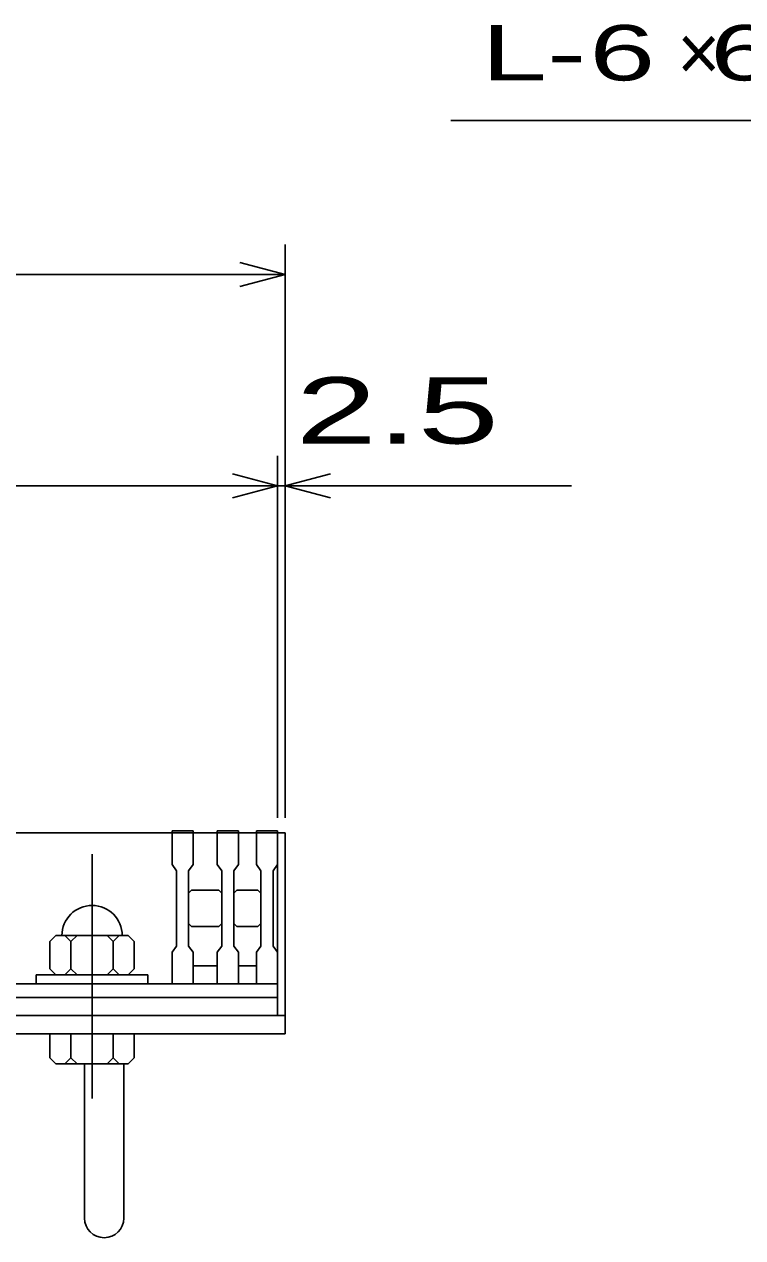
# Model space of a CAD drawing. Units: millimetres, scale not verified. Extents: x -1820 to 1731, y -1282 to 1054.
# Drawn here: x -431.5 to -193.2, y -751.1 to -349.1 of the extents above; entities that cross this region are included whole.
import ezdxf
from ezdxf.enums import TextEntityAlignment as Align

# ---------------------------------------------------------------- set-up
doc = ezdxf.new("R2010")
doc.units = ezdxf.units.MM
doc.header["$LTSCALE"] = 10
doc.linetypes.add('CHAIN', pattern=[18.5, 12, -1.5, 3.5, -1.5])
for name, color, linetype, lineweight in [('16', 3, 'Continuous', 25), ('19', 6, 'Continuous', 25), ('22', 2, 'Continuous', 25)]:
    doc.layers.add(name, color=color, linetype=linetype, lineweight=lineweight)
doc.styles.add('ベクトル', font='')
doc.styles.get('ベクトル').set_extended_font_data('ベクトル')

msp = doc.modelspace()

# ---------------------------------------------------------------- linework, layer by layer
at = {"layer": '16'}
for p, q in [((-847.5, -617), (-347.5, -617)), ((-435.5, -617), (-382.5, -617)), ((-382.5, -617), (-382.5, -616.3)), ((-382.5, -616.3), (-375.5, -616.3)), ((-382.5, -617), (-382.5, -627.5)), ((-375.5, -617), (-382.5, -617)), ((-375.5, -616.3), (-375.5, -617)), ((-375.5, -627.5), (-375.5, -617)), ((-367.5, -617), (-367.5, -616.3)), ((-367.5, -616.3), (-360.5, -616.3)), ((-367.5, -617), (-367.5, -627.5)), ((-360.5, -617), (-367.5, -617)), ((-360.5, -616.3), (-360.5, -617)), ((-360.5, -627.5), (-360.5, -617)), ((-354.5, -617), (-354.5, -616.3)), ((-354.5, -616.3), (-347.5, -616.3)), ((-354.5, -617), (-354.5, -627.5)), ((-347.5, -617), (-354.5, -617)), ((-347.5, -616.3), (-347.5, -617)), ((-347.5, -627.5), (-347.5, -617)), ((-347.5, -661), (-347.5, -617)), ((-382.5, -627.5), (-381, -629.5)), ((-381, -629.5), (-381, -654.5)), ((-377, -629.5), (-375.5, -627.5)), ((-377, -654.5), (-377, -629.5)), ((-367.5, -627.5), (-366, -629.5)), ((-366, -629.5), (-366, -654.5)), ((-362, -629.5), (-360.5, -627.5)), ((-362, -654.5), (-362, -629.5)), ((-354.5, -627.5), (-353, -629.5)), ((-353, -629.5), (-353, -654.5)), ((-349, -629.5), (-347.5, -627.5)), ((-349, -654.5), (-349, -629.5)), ((-377, -637), (-376, -636)), ((-376, -636), (-367, -636)), ((-367, -636), (-366, -637)), ((-362, -637), (-361, -636)), ((-361, -636), (-354, -636)), ((-354, -636), (-353, -637)), ((-376, -648), (-377, -647)), ((-366, -647), (-367, -648)), ((-361, -648), (-362, -647)), ((-353, -647), (-354, -648)), ((-421, -651), (-423, -653)), ((-397, -651), (-421, -651)), ((-416, -653), (-418, -651)), ((-414, -651), (-416, -653)), ((-402, -653), (-404, -651)), ((-400, -651), (-402, -653)), ((-395, -653), (-397, -651)), ((-367, -648), (-376, -648)), ((-354, -648), (-361, -648)), ((-423, -653), (-423, -662)), ((-416, -662), (-416, -653)), ((-402, -662), (-402, -653)), ((-395, -662), (-395, -653)), ((-381, -654.5), (-382.5, -656.5)), ((-375.5, -656.5), (-377, -654.5)), ((-366, -654.5), (-367.5, -656.5)), ((-360.5, -656.5), (-362, -654.5)), ((-353, -654.5), (-354.5, -656.5)), ((-347.5, -656.5), (-349, -654.5)), ((-382.5, -656.5), (-382.5, -667)), ((-375.5, -667), (-375.5, -656.5)), ((-367.5, -656.5), (-367.5, -667)), ((-360.5, -667), (-360.5, -656.5)), ((-354.5, -656.5), (-354.5, -667)), ((-347.5, -667), (-347.5, -656.5)), ((-423, -662), (-421, -664)), ((-418, -664), (-416, -662)), ((-416, -662), (-414, -664)), ((-404, -664), (-402, -662)), ((-402, -662), (-400, -664)), ((-397, -664), (-395, -662)), ((-375.5, -661), (-367.5, -661)), ((-360.5, -661), (-354.5, -661)), ((-847.5, -667), (-347.5, -667)), ((-382.5, -667), (-435.5, -667)), ((-427.5, -667), (-427.5, -664)), ((-427.5, -664), (-390.5, -664)), ((-390.5, -667), (-427.5, -667)), ((-390.5, -664), (-390.5, -667)), ((-382.5, -667), (-375.5, -667)), ((-367.5, -667), (-360.5, -667)), ((-354.5, -667), (-347.5, -667)), ((-347.5, -667), (-347.5, -671.5)), ((-347.5, -671.5), (-847.5, -671.5)), ((-347.5, -677.5), (-347.5, -671.5)), ((-847.5, -677.5), (-347.5, -677.5))]:
    msp.add_line(p, q, dxfattribs=at)
at = {"layer": '16', "linetype": 'CHAIN'}
msp.add_line((-409, -624), (-409, -705), dxfattribs=at)
at = {"layer": '16'}
msp.add_arc((-409, -651), 10, 0, 180, dxfattribs=at)
at = {"layer": '19'}
for p, q in [((-347.5, -617), (-345, -617)), ((-345, -617), (-345, -677.5)), ((-1355, -677.5), (-345, -677.5)), ((-345, -677.5), (-345, -683.5)), ((-345, -683.5), (-1355, -683.5)), ((-423, -691.5), (-423, -683.5)), ((-423, -683.5), (-395, -683.5)), ((-416, -691.5), (-416, -683.5)), ((-402, -691.5), (-402, -683.5)), ((-395, -691.5), (-395, -683.5)), ((-423, -691.5), (-421, -693.5)), ((-416, -691.5), (-418, -693.5)), ((-414, -693.5), (-416, -691.5)), ((-402, -691.5), (-404, -693.5)), ((-400, -693.5), (-402, -691.5)), ((-397, -693.5), (-395, -691.5)), ((-421, -693.5), (-397, -693.5)), ((-411.5, -744.61), (-411.5, -693.5)), ((-398.5, -744.61), (-398.5, -693.5))]:
    msp.add_line(p, q, dxfattribs=at)
msp.add_arc((-405, -744.61), 6.5, 180, 0, dxfattribs=at)
at = {"layer": '22', "color": 4}
for p, q in [((-290, -381), (-90, -381)), ((-345, -612), (-345, -422)), ((-345, -432), (-360, -428)), ((-1355, -432), (-345, -432)), ((-360, -436), (-345, -432)), ((-347.5, -612), (-347.5, -492)), ((-345, -612), (-345, -492)), ((-347.5, -502), (-362.5, -498)), ((-345, -502), (-330, -498)), ((-847.5, -502), (-347.5, -502)), ((-362.5, -506), (-347.5, -502)), ((-347.5, -502), (-345, -502)), ((-330, -506), (-345, -502)), ((-345, -502), (-250, -502))]:
    msp.add_line(p, q, dxfattribs=at)

# ---------------------------------------------------------------- texts
at = {"layer": '22', "style": 'ベクトル'}
for s, height, width, p in [('L-', 18.33, 1.6, (-280, -358.5)), (' 6 ', 18.33, 1.6, (-255, -358.5)), (' 66 ', 18.33, 1.6, (-215, -358.5)), (' 2.5 ', 21.99, 1.65, (-355, -477))]:
    msp.add_text(s, height=height, dxfattribs=dict(at, width=width)).set_placement(p, align=Align.MIDDLE_LEFT)
msp.add_text('×', height=18.33, dxfattribs=at).set_placement((-215, -358.5), align=Align.MIDDLE_LEFT)

doc.saveas('drawing.dxf')
